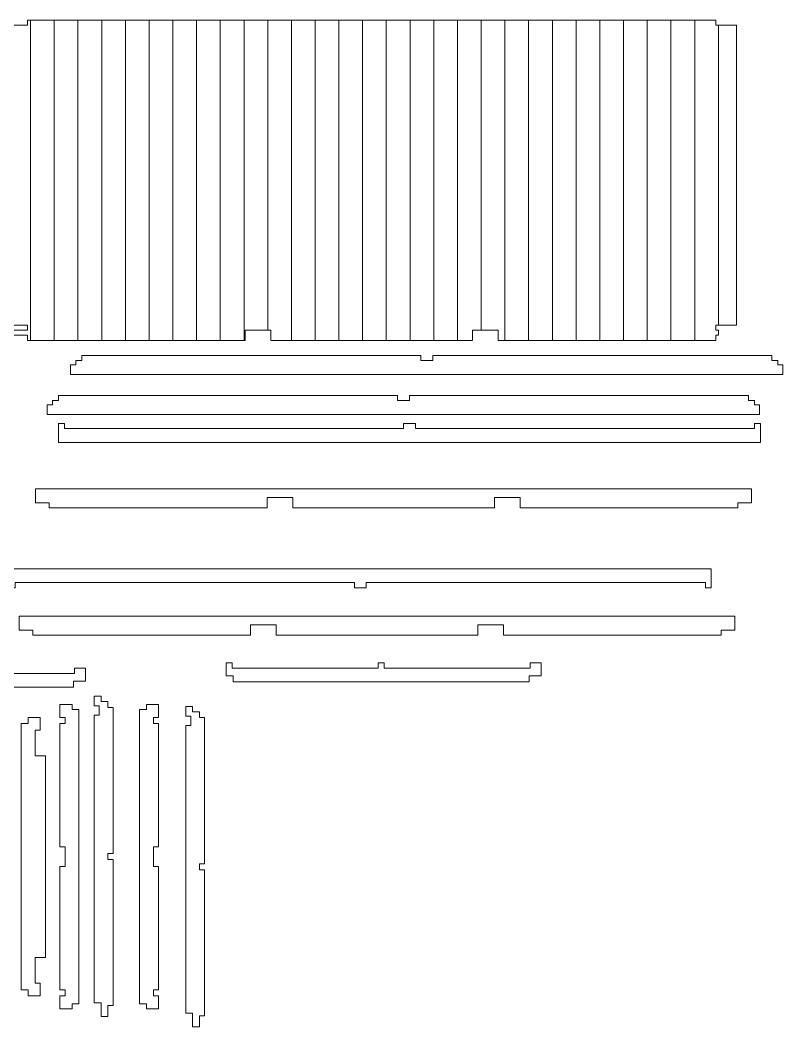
# Model space of a CAD drawing. Header units: centimetres. Extents: x -58 to 58, y -29 to 29.
# Drawn here: x 19.5 to 58.1, y -21.9 to 29.1 of the extents above; entities that cross this region are included whole.
import ezdxf

# ---------------------------------------------------------------- set-up
doc = ezdxf.new("R2010")
doc.units = ezdxf.units.CM
doc.header["$MEASUREMENT"] = 0
doc.layers.add('Layer 1', color=7, linetype='Continuous')

msp = doc.modelspace()

# ---------------------------------------------------------------- linework, layer by layer
at = {"layer": 'Layer 1', "lineweight": 9}
for points, knots in [([(55.74947, 13.63487), (55.74947, 13.63487), (54.83948, 13.63487), (54.83948, 13.63487), (54.83948, 13.63487), (54.83948, 13.63487), (54.70948, 13.63487), (54.70948, 13.63487), (54.70948, 13.63487), (54.70948, 13.63487), (54.70948, 13.37487), (54.70948, 13.37487), (54.70948, 13.37487), (54.70948, 13.37487), (54.83948, 13.37487), (54.83948, 13.37487), (54.83948, 13.37487), (54.83948, 13.37487), (54.83948, 13.11487), (54.83948, 13.11487), (54.83948, 13.11487), (54.83948, 13.11487), (54.70948, 13.11487), (54.70948, 13.11487), (54.70948, 13.11487), (54.70948, 13.11487), (54.70948, 12.85488), (54.70948, 12.85488), (54.70948, 12.85488), (54.70948, 12.85488), (53.63949, 12.85488), (53.63949, 12.85488), (53.63949, 12.85488), (53.63949, 12.85488), (52.43951, 12.85488), (52.43951, 12.85488), (52.43951, 12.85488), (52.43951, 12.85488), (51.23952, 12.85488), (51.23952, 12.85488), (51.23952, 12.85488), (51.23952, 12.85488), (50.03953, 12.85488), (50.03953, 12.85488), (50.03953, 12.85488), (50.03953, 12.85488), (48.83954, 12.85488), (48.83954, 12.85488), (48.83954, 12.85488), (48.83954, 12.85488), (47.63955, 12.85488), (47.63955, 12.85488), (47.63955, 12.85488), (47.63955, 12.85488), (46.43956, 12.85488), (46.43956, 12.85488), (46.43956, 12.85488), (46.43956, 12.85488), (45.23957, 12.85488), (45.23957, 12.85488), (45.23957, 12.85488), (45.23957, 12.85488), (44.03958, 12.85488), (44.03958, 12.85488), (44.03958, 12.85488), (44.03958, 12.85488), (43.69459, 12.85488), (43.69459, 12.85488), (43.69459, 12.85488), (43.69459, 12.85488), (43.69459, 13.37487), (43.69459, 13.37487), (43.69459, 13.37487), (43.69459, 13.37487), (42.8396, 13.37487), (42.8396, 13.37487), (42.8396, 13.37487), (42.8396, 13.37487), (42.3946, 13.37487), (42.3946, 13.37487), (42.3946, 13.37487), (42.3946, 13.37487), (42.3946, 12.85488), (42.3946, 12.85488), (42.3946, 12.85488), (42.3946, 12.85488), (41.63961, 12.85488), (41.63961, 12.85488), (41.63961, 12.85488), (41.63961, 12.85488), (40.43962, 12.85488), (40.43962, 12.85488), (40.43962, 12.85488), (40.43962, 12.85488), (39.23963, 12.85488), (39.23963, 12.85488), (39.23963, 12.85488), (39.23963, 12.85488), (38.03964, 12.85488), (38.03964, 12.85488), (38.03964, 12.85488), (38.03964, 12.85488), (36.83965, 12.85488), (36.83965, 12.85488), (36.83965, 12.85488), (36.83965, 12.85488), (35.63966, 12.85488), (35.63966, 12.85488), (35.63966, 12.85488), (35.63966, 12.85488), (34.43968, 12.85488), (34.43968, 12.85488), (34.43968, 12.85488), (34.43968, 12.85488), (33.23969, 12.85488), (33.23969, 12.85488), (33.23969, 12.85488), (33.23969, 12.85488), (32.1947, 12.85488), (32.1947, 12.85488), (32.1947, 12.85488), (32.1947, 12.85488), (32.1947, 13.37487), (32.1947, 13.37487), (32.1947, 13.37487), (32.1947, 13.37487), (32.0397, 13.37487), (32.0397, 13.37487), (32.0397, 13.37487), (32.0397, 13.37487), (30.89471, 13.37487), (30.89471, 13.37487), (30.89471, 13.37487), (30.89471, 13.37487), (30.89471, 12.85488), (30.89471, 12.85488), (30.89471, 12.85488), (30.89471, 12.85488), (30.83971, 12.85488), (30.83971, 12.85488), (30.83971, 12.85488), (30.83971, 12.85488), (29.63972, 12.85488), (29.63972, 12.85488), (29.63972, 12.85488), (29.63972, 12.85488), (28.43973, 12.85488), (28.43973, 12.85488), (28.43973, 12.85488), (28.43973, 12.85488), (27.23974, 12.85488), (27.23974, 12.85488), (27.23974, 12.85488), (27.23974, 12.85488), (26.03975, 12.85488), (26.03975, 12.85488), (26.03975, 12.85488), (26.03975, 12.85488), (24.83977, 12.85488), (24.83977, 12.85488), (24.83977, 12.85488), (24.83977, 12.85488), (23.63978, 12.85488), (23.63978, 12.85488), (23.63978, 12.85488), (23.63978, 12.85488), (22.43979, 12.85488), (22.43979, 12.85488), (22.43979, 12.85488), (22.43979, 12.85488), (21.2398, 12.85488), (21.2398, 12.85488), (21.2398, 12.85488), (21.2398, 12.85488), (20.03981, 12.85488), (20.03981, 12.85488), (20.03981, 12.85488), (20.03981, 12.85488), (19.87981, 12.85488), (19.87981, 12.85488), (19.87981, 12.85488), (19.87981, 12.85488), (19.87981, 13.11487), (19.87981, 13.11487), (19.87981, 13.11487), (19.87981, 13.11487), (19.13982, 13.11487), (19.13982, 13.11487), (19.13982, 13.11487), (19.13982, 13.11487), (19.13982, 12.85488), (19.13982, 12.85488), (19.13982, 12.85488), (19.13982, 12.85488), (18.83982, 12.85488), (18.83982, 12.85488), (18.83982, 12.85488), (18.83982, 12.85488), (18.83982, 13.37487), (18.83982, 13.37487), (18.83982, 13.37487), (18.83982, 13.37487), (19.87981, 13.37487), (19.87981, 13.37487), (19.87981, 13.37487), (19.87981, 13.37487), (19.87981, 13.63487), (19.87981, 13.63487), (19.87981, 13.63487), (19.87981, 13.63487), (18.83982, 13.63487), (18.83982, 13.63487), (18.83982, 13.63487), (18.83982, 13.63487), (18.83982, 28.79473), (18.83982, 28.79473), (18.83982, 28.79473), (18.83982, 28.79473), (19.87981, 28.79473), (19.87981, 28.79473), (19.87981, 28.79473), (19.87981, 28.79473), (19.87981, 29.05472), (19.87981, 29.05472), (19.87981, 29.05472), (19.87981, 29.05472), (20.03981, 29.05472), (20.03981, 29.05472), (20.03981, 29.05472), (20.03981, 29.05472), (21.2398, 29.05472), (21.2398, 29.05472), (21.2398, 29.05472), (21.2398, 29.05472), (22.43979, 29.05472), (22.43979, 29.05472), (22.43979, 29.05472), (22.43979, 29.05472), (23.63978, 29.05472), (23.63978, 29.05472), (23.63978, 29.05472), (23.63978, 29.05472), (24.83977, 29.05472), (24.83977, 29.05472), (24.83977, 29.05472), (24.83977, 29.05472), (26.03975, 29.05472), (26.03975, 29.05472), (26.03975, 29.05472), (26.03975, 29.05472), (27.23974, 29.05472), (27.23974, 29.05472), (27.23974, 29.05472), (27.23974, 29.05472), (28.43973, 29.05472), (28.43973, 29.05472), (28.43973, 29.05472), (28.43973, 29.05472), (29.63972, 29.05472), (29.63972, 29.05472), (29.63972, 29.05472), (29.63972, 29.05472), (30.83971, 29.05472), (30.83971, 29.05472), (30.83971, 29.05472), (30.83971, 29.05472), (32.0397, 29.05472), (32.0397, 29.05472), (32.0397, 29.05472), (32.0397, 29.05472), (33.23969, 29.05472), (33.23969, 29.05472), (33.23969, 29.05472), (33.23969, 29.05472), (34.43968, 29.05472), (34.43968, 29.05472), (34.43968, 29.05472), (34.43968, 29.05472), (35.63966, 29.05472), (35.63966, 29.05472), (35.63966, 29.05472), (35.63966, 29.05472), (36.83965, 29.05472), (36.83965, 29.05472), (36.83965, 29.05472), (36.83965, 29.05472), (38.03964, 29.05472), (38.03964, 29.05472), (38.03964, 29.05472), (38.03964, 29.05472), (39.23963, 29.05472), (39.23963, 29.05472), (39.23963, 29.05472), (39.23963, 29.05472), (40.43962, 29.05472), (40.43962, 29.05472), (40.43962, 29.05472), (40.43962, 29.05472), (41.63961, 29.05472), (41.63961, 29.05472), (41.63961, 29.05472), (41.63961, 29.05472), (42.8396, 29.05472), (42.8396, 29.05472), (42.8396, 29.05472), (42.8396, 29.05472), (44.03958, 29.05472), (44.03958, 29.05472), (44.03958, 29.05472), (44.03958, 29.05472), (45.23957, 29.05472), (45.23957, 29.05472), (45.23957, 29.05472), (45.23957, 29.05472), (46.43956, 29.05472), (46.43956, 29.05472), (46.43956, 29.05472), (46.43956, 29.05472), (47.63955, 29.05472), (47.63955, 29.05472), (47.63955, 29.05472), (47.63955, 29.05472), (48.83954, 29.05472), (48.83954, 29.05472), (48.83954, 29.05472), (48.83954, 29.05472), (50.03953, 29.05472), (50.03953, 29.05472), (50.03953, 29.05472), (50.03953, 29.05472), (51.23952, 29.05472), (51.23952, 29.05472), (51.23952, 29.05472), (51.23952, 29.05472), (52.43951, 29.05472), (52.43951, 29.05472), (52.43951, 29.05472), (52.43951, 29.05472), (53.63949, 29.05472), (53.63949, 29.05472), (53.63949, 29.05472), (53.63949, 29.05472), (54.70948, 29.05472), (54.70948, 29.05472), (54.70948, 29.05472), (54.70948, 29.05472), (54.70948, 28.79473), (54.70948, 28.79473), (54.70948, 28.79473), (54.70948, 28.79473), (54.83948, 28.79473), (54.83948, 28.79473), (54.83948, 28.79473), (54.83948, 28.79473), (55.74947, 28.79473), (55.74947, 28.79473), (55.74947, 28.79473), (55.74947, 28.79473), (55.74947, 13.63487), (55.74947, 13.63487)], [0, 0, 0, 0, 0.01098901, 0.01098901, 0.01098901, 0.01098901, 0.02197802, 0.02197802, 0.02197802, 0.02197802, 0.03296703, 0.03296703, 0.03296703, 0.03296703, 0.04395604, 0.04395604, 0.04395604, 0.04395604, 0.05494505, 0.05494505, 0.05494505, 0.05494505, 0.06593407, 0.06593407, 0.06593407, 0.06593407, 0.07692308, 0.07692308, 0.07692308, 0.07692308, 0.08791209, 0.08791209, 0.08791209, 0.08791209, 0.0989011, 0.0989011, 0.0989011, 0.0989011, 0.10989011, 0.10989011, 0.10989011, 0.10989011, 0.12087912, 0.12087912, 0.12087912, 0.12087912, 0.13186813, 0.13186813, 0.13186813, 0.13186813, 0.14285714, 0.14285714, 0.14285714, 0.14285714, 0.15384615, 0.15384615, 0.15384615, 0.15384615, 0.16483516, 0.16483516, 0.16483516, 0.16483516, 0.17582418, 0.17582418, 0.17582418, 0.17582418, 0.18681319, 0.18681319, 0.18681319, 0.18681319, 0.1978022, 0.1978022, 0.1978022, 0.1978022, 0.20879121, 0.20879121, 0.20879121, 0.20879121, 0.21978022, 0.21978022, 0.21978022, 0.21978022, 0.23076923, 0.23076923, 0.23076923, 0.23076923, 0.24175824, 0.24175824, 0.24175824, 0.24175824, 0.25274725, 0.25274725, 0.25274725, 0.25274725, 0.26373626, 0.26373626, 0.26373626, 0.26373626, 0.27472527, 0.27472527, 0.27472527, 0.27472527, 0.28571429, 0.28571429, 0.28571429, 0.28571429, 0.2967033, 0.2967033, 0.2967033, 0.2967033, 0.30769231, 0.30769231, 0.30769231, 0.30769231, 0.31868132, 0.31868132, 0.31868132, 0.31868132, 0.32967033, 0.32967033, 0.32967033, 0.32967033, 0.34065934, 0.34065934, 0.34065934, 0.34065934, 0.35164835, 0.35164835, 0.35164835, 0.35164835, 0.36263736, 0.36263736, 0.36263736, 0.36263736, 0.37362637, 0.37362637, 0.37362637, 0.37362637, 0.38461538, 0.38461538, 0.38461538, 0.38461538, 0.3956044, 0.3956044, 0.3956044, 0.3956044, 0.40659341, 0.40659341, 0.40659341, 0.40659341, 0.41758242, 0.41758242, 0.41758242, 0.41758242, 0.42857143, 0.42857143, 0.42857143, 0.42857143, 0.43956044, 0.43956044, 0.43956044, 0.43956044, 0.45054945, 0.45054945, 0.45054945, 0.45054945, 0.46153846, 0.46153846, 0.46153846, 0.46153846, 0.47252747, 0.47252747, 0.47252747, 0.47252747, 0.48351648, 0.48351648, 0.48351648, 0.48351648, 0.49450549, 0.49450549, 0.49450549, 0.49450549, 0.50549451, 0.50549451, 0.50549451, 0.50549451, 0.51648352, 0.51648352, 0.51648352, 0.51648352, 0.52747253, 0.52747253, 0.52747253, 0.52747253, 0.53846154, 0.53846154, 0.53846154, 0.53846154, 0.54945055, 0.54945055, 0.54945055, 0.54945055, 0.56043956, 0.56043956, 0.56043956, 0.56043956, 0.57142857, 0.57142857, 0.57142857, 0.57142857, 0.58241758, 0.58241758, 0.58241758, 0.58241758, 0.59340659, 0.59340659, 0.59340659, 0.59340659, 0.6043956, 0.6043956, 0.6043956, 0.6043956, 0.61538462, 0.61538462, 0.61538462, 0.61538462, 0.62637363, 0.62637363, 0.62637363, 0.62637363, 0.63736264, 0.63736264, 0.63736264, 0.63736264, 0.64835165, 0.64835165, 0.64835165, 0.64835165, 0.65934066, 0.65934066, 0.65934066, 0.65934066, 0.67032967, 0.67032967, 0.67032967, 0.67032967, 0.68131868, 0.68131868, 0.68131868, 0.68131868, 0.69230769, 0.69230769, 0.69230769, 0.69230769, 0.7032967, 0.7032967, 0.7032967, 0.7032967, 0.71428571, 0.71428571, 0.71428571, 0.71428571, 0.72527473, 0.72527473, 0.72527473, 0.72527473, 0.73626374, 0.73626374, 0.73626374, 0.73626374, 0.74725275, 0.74725275, 0.74725275, 0.74725275, 0.75824176, 0.75824176, 0.75824176, 0.75824176, 0.76923077, 0.76923077, 0.76923077, 0.76923077, 0.78021978, 0.78021978, 0.78021978, 0.78021978, 0.79120879, 0.79120879, 0.79120879, 0.79120879, 0.8021978, 0.8021978, 0.8021978, 0.8021978, 0.81318681, 0.81318681, 0.81318681, 0.81318681, 0.82417582, 0.82417582, 0.82417582, 0.82417582, 0.83516484, 0.83516484, 0.83516484, 0.83516484, 0.84615385, 0.84615385, 0.84615385, 0.84615385, 0.85714286, 0.85714286, 0.85714286, 0.85714286, 0.86813187, 0.86813187, 0.86813187, 0.86813187, 0.87912088, 0.87912088, 0.87912088, 0.87912088, 0.89010989, 0.89010989, 0.89010989, 0.89010989, 0.9010989, 0.9010989, 0.9010989, 0.9010989, 0.91208791, 0.91208791, 0.91208791, 0.91208791, 0.92307692, 0.92307692, 0.92307692, 0.92307692, 0.93406593, 0.93406593, 0.93406593, 0.93406593, 0.94505495, 0.94505495, 0.94505495, 0.94505495, 0.95604396, 0.95604396, 0.95604396, 0.95604396, 0.96703297, 0.96703297, 0.96703297, 0.96703297, 0.97802198, 0.97802198, 0.97802198, 0.97802198, 1, 1, 1, 1]), ([(22.62979, 12.09488), (22.62979, 12.09488), (22.62979, 11.83489), (22.62979, 11.83489), (22.62979, 11.83489), (22.62979, 11.83489), (22.32979, 11.83489), (22.32979, 11.83489), (22.32979, 11.83489), (22.32979, 11.83489), (22.32979, 11.61489), (22.32979, 11.61489), (22.32979, 11.61489), (22.32979, 11.61489), (22.06979, 11.61489), (22.06979, 11.61489), (22.06979, 11.61489), (22.06979, 11.61489), (22.06979, 11.13489), (22.06979, 11.13489), (22.06979, 11.13489), (22.06979, 11.13489), (58.09945, 11.13489), (58.09945, 11.13489), (58.09945, 11.13489), (58.09945, 11.13489), (58.09945, 11.61489), (58.09945, 11.61489), (58.09945, 11.61489), (58.09945, 11.61489), (57.83945, 11.61489), (57.83945, 11.61489), (57.83945, 11.61489), (57.83945, 11.61489), (57.83945, 11.83489), (57.83945, 11.83489), (57.83945, 11.83489), (57.83945, 11.83489), (57.53946, 11.83489), (57.53946, 11.83489), (57.53946, 11.83489), (57.53946, 11.83489), (57.53946, 12.09488), (57.53946, 12.09488), (57.53946, 12.09488), (57.53946, 12.09488), (40.38462, 12.09488), (40.38462, 12.09488), (40.38462, 12.09488), (40.38462, 12.09488), (40.38462, 11.83489), (40.38462, 11.83489), (40.38462, 11.83489), (40.38462, 11.83489), (39.78462, 11.83489), (39.78462, 11.83489), (39.78462, 11.83489), (39.78462, 11.83489), (39.78462, 12.09488), (39.78462, 12.09488), (39.78462, 12.09488), (39.78462, 12.09488), (22.62979, 12.09488), (22.62979, 12.09488)], [0, 0, 0, 0, 0.05882353, 0.05882353, 0.05882353, 0.05882353, 0.11764706, 0.11764706, 0.11764706, 0.11764706, 0.17647059, 0.17647059, 0.17647059, 0.17647059, 0.23529412, 0.23529412, 0.23529412, 0.23529412, 0.29411765, 0.29411765, 0.29411765, 0.29411765, 0.35294118, 0.35294118, 0.35294118, 0.35294118, 0.41176471, 0.41176471, 0.41176471, 0.41176471, 0.47058824, 0.47058824, 0.47058824, 0.47058824, 0.52941176, 0.52941176, 0.52941176, 0.52941176, 0.58823529, 0.58823529, 0.58823529, 0.58823529, 0.64705882, 0.64705882, 0.64705882, 0.64705882, 0.70588235, 0.70588235, 0.70588235, 0.70588235, 0.76470588, 0.76470588, 0.76470588, 0.76470588, 0.82352941, 0.82352941, 0.82352941, 0.82352941, 0.88235294, 0.88235294, 0.88235294, 0.88235294, 1, 1, 1, 1]), ([(20.8898, 9.59491), (20.8898, 9.59491), (20.8898, 9.11491), (20.8898, 9.11491), (20.8898, 9.11491), (20.8898, 9.11491), (56.91946, 9.11491), (56.91946, 9.11491), (56.91946, 9.11491), (56.91946, 9.11491), (56.91946, 9.59491), (56.91946, 9.59491), (56.91946, 9.59491), (56.91946, 9.59491), (56.65947, 9.59491), (56.65947, 9.59491), (56.65947, 9.59491), (56.65947, 9.59491), (56.65947, 9.81491), (56.65947, 9.81491), (56.65947, 9.81491), (56.65947, 9.81491), (56.35947, 9.81491), (56.35947, 9.81491), (56.35947, 9.81491), (56.35947, 9.81491), (56.35947, 10.0749), (56.35947, 10.0749), (56.35947, 10.0749), (56.35947, 10.0749), (39.20463, 10.0749), (39.20463, 10.0749), (39.20463, 10.0749), (39.20463, 10.0749), (39.20463, 9.81491), (39.20463, 9.81491), (39.20463, 9.81491), (39.20463, 9.81491), (38.60464, 9.81491), (38.60464, 9.81491), (38.60464, 9.81491), (38.60464, 9.81491), (38.60464, 10.0749), (38.60464, 10.0749), (38.60464, 10.0749), (38.60464, 10.0749), (21.4498, 10.0749), (21.4498, 10.0749), (21.4498, 10.0749), (21.4498, 10.0749), (21.4498, 9.81491), (21.4498, 9.81491), (21.4498, 9.81491), (21.4498, 9.81491), (21.1498, 9.81491), (21.1498, 9.81491), (21.1498, 9.81491), (21.1498, 9.81491), (21.1498, 9.59491), (21.1498, 9.59491), (21.1498, 9.59491), (21.1498, 9.59491), (20.8898, 9.59491), (20.8898, 9.59491)], [0, 0, 0, 0, 0.05882353, 0.05882353, 0.05882353, 0.05882353, 0.11764706, 0.11764706, 0.11764706, 0.11764706, 0.17647059, 0.17647059, 0.17647059, 0.17647059, 0.23529412, 0.23529412, 0.23529412, 0.23529412, 0.29411765, 0.29411765, 0.29411765, 0.29411765, 0.35294118, 0.35294118, 0.35294118, 0.35294118, 0.41176471, 0.41176471, 0.41176471, 0.41176471, 0.47058824, 0.47058824, 0.47058824, 0.47058824, 0.52941176, 0.52941176, 0.52941176, 0.52941176, 0.58823529, 0.58823529, 0.58823529, 0.58823529, 0.64705882, 0.64705882, 0.64705882, 0.64705882, 0.70588235, 0.70588235, 0.70588235, 0.70588235, 0.76470588, 0.76470588, 0.76470588, 0.76470588, 0.82352941, 0.82352941, 0.82352941, 0.82352941, 0.88235294, 0.88235294, 0.88235294, 0.88235294, 1, 1, 1, 1]), ([(56.96946, 8.65598), (56.96946, 8.65598), (56.66947, 8.65598), (56.66947, 8.65598), (56.66947, 8.65598), (56.66947, 8.65598), (56.66947, 8.39598), (56.66947, 8.39598), (56.66947, 8.39598), (56.66947, 8.39598), (39.51463, 8.39598), (39.51463, 8.39598), (39.51463, 8.39598), (39.51463, 8.39598), (39.51463, 8.65598), (39.51463, 8.65598), (39.51463, 8.65598), (39.51463, 8.65598), (38.91463, 8.65598), (38.91463, 8.65598), (38.91463, 8.65598), (38.91463, 8.65598), (38.91463, 8.39598), (38.91463, 8.39598), (38.91463, 8.39598), (38.91463, 8.39598), (21.75979, 8.39598), (21.75979, 8.39598), (21.75979, 8.39598), (21.75979, 8.39598), (21.75979, 8.65598), (21.75979, 8.65598), (21.75979, 8.65598), (21.75979, 8.65598), (21.4598, 8.65598), (21.4598, 8.65598), (21.4598, 8.65598), (21.4598, 8.65598), (21.4598, 7.69599), (21.4598, 7.69599), (21.4598, 7.69599), (21.4598, 7.69599), (56.96946, 7.69599), (56.96946, 7.69599), (56.96946, 7.69599), (56.96946, 7.69599), (56.96946, 8.65598), (56.96946, 8.65598)], [0, 0, 0, 0, 0.07692308, 0.07692308, 0.07692308, 0.07692308, 0.15384615, 0.15384615, 0.15384615, 0.15384615, 0.23076923, 0.23076923, 0.23076923, 0.23076923, 0.30769231, 0.30769231, 0.30769231, 0.30769231, 0.38461538, 0.38461538, 0.38461538, 0.38461538, 0.46153846, 0.46153846, 0.46153846, 0.46153846, 0.53846154, 0.53846154, 0.53846154, 0.53846154, 0.61538462, 0.61538462, 0.61538462, 0.61538462, 0.69230769, 0.69230769, 0.69230769, 0.69230769, 0.76923077, 0.76923077, 0.76923077, 0.76923077, 0.84615385, 0.84615385, 0.84615385, 0.84615385, 1, 1, 1, 1]), ([(56.50947, 4.64496), (56.50947, 4.64496), (56.50947, 5.34495), (56.50947, 5.34495), (56.50947, 5.34495), (56.50947, 5.34495), (20.29981, 5.34495), (20.29981, 5.34495), (20.29981, 5.34495), (20.29981, 5.34495), (20.29981, 4.64496), (20.29981, 4.64496), (20.29981, 4.64496), (20.29981, 4.64496), (20.9898, 4.64496), (20.9898, 4.64496), (20.9898, 4.64496), (20.9898, 4.64496), (20.9898, 4.38496), (20.9898, 4.38496), (20.9898, 4.38496), (20.9898, 4.38496), (32.0047, 4.38496), (32.0047, 4.38496), (32.0047, 4.38496), (32.0047, 4.38496), (32.0047, 4.90495), (32.0047, 4.90495), (32.0047, 4.90495), (32.0047, 4.90495), (33.30469, 4.90495), (33.30469, 4.90495), (33.30469, 4.90495), (33.30469, 4.90495), (33.30469, 4.38496), (33.30469, 4.38496), (33.30469, 4.38496), (33.30469, 4.38496), (43.50459, 4.38496), (43.50459, 4.38496), (43.50459, 4.38496), (43.50459, 4.38496), (43.50459, 4.90495), (43.50459, 4.90495), (43.50459, 4.90495), (43.50459, 4.90495), (44.80458, 4.90495), (44.80458, 4.90495), (44.80458, 4.90495), (44.80458, 4.90495), (44.80458, 4.38496), (44.80458, 4.38496), (44.80458, 4.38496), (44.80458, 4.38496), (55.81947, 4.38496), (55.81947, 4.38496), (55.81947, 4.38496), (55.81947, 4.38496), (55.81947, 4.64496), (55.81947, 4.64496), (55.81947, 4.64496), (55.81947, 4.64496), (56.50947, 4.64496), (56.50947, 4.64496)], [0, 0, 0, 0, 0.05882353, 0.05882353, 0.05882353, 0.05882353, 0.11764706, 0.11764706, 0.11764706, 0.11764706, 0.17647059, 0.17647059, 0.17647059, 0.17647059, 0.23529412, 0.23529412, 0.23529412, 0.23529412, 0.29411765, 0.29411765, 0.29411765, 0.29411765, 0.35294118, 0.35294118, 0.35294118, 0.35294118, 0.41176471, 0.41176471, 0.41176471, 0.41176471, 0.47058824, 0.47058824, 0.47058824, 0.47058824, 0.52941176, 0.52941176, 0.52941176, 0.52941176, 0.58823529, 0.58823529, 0.58823529, 0.58823529, 0.64705882, 0.64705882, 0.64705882, 0.64705882, 0.70588235, 0.70588235, 0.70588235, 0.70588235, 0.76470588, 0.76470588, 0.76470588, 0.76470588, 0.82352941, 0.82352941, 0.82352941, 0.82352941, 0.88235294, 0.88235294, 0.88235294, 0.88235294, 1, 1, 1, 1]), ([(37.02465, 0.60499), (37.02465, 0.60499), (54.17949, 0.60499), (54.17949, 0.60499), (54.17949, 0.60499), (54.17949, 0.60499), (54.17949, 0.345), (54.17949, 0.345), (54.17949, 0.345), (54.17949, 0.345), (54.47949, 0.345), (54.47949, 0.345), (54.47949, 0.345), (54.47949, 0.345), (54.47949, 1.30499), (54.47949, 1.30499), (54.47949, 1.30499), (54.47949, 1.30499), (18.96982, 1.30499), (18.96982, 1.30499), (18.96982, 1.30499), (18.96982, 1.30499), (18.96982, 0.345), (18.96982, 0.345), (18.96982, 0.345), (18.96982, 0.345), (19.26982, 0.345), (19.26982, 0.345), (19.26982, 0.345), (19.26982, 0.345), (19.26982, 0.60499), (19.26982, 0.60499), (19.26982, 0.60499), (19.26982, 0.60499), (36.42466, 0.60499), (36.42466, 0.60499), (36.42466, 0.60499), (36.42466, 0.60499), (36.42466, 0.345), (36.42466, 0.345), (36.42466, 0.345), (36.42466, 0.345), (37.02465, 0.345), (37.02465, 0.345), (37.02465, 0.345), (37.02465, 0.345), (37.02465, 0.60499), (37.02465, 0.60499)], [0, 0, 0, 0, 0.07692308, 0.07692308, 0.07692308, 0.07692308, 0.15384615, 0.15384615, 0.15384615, 0.15384615, 0.23076923, 0.23076923, 0.23076923, 0.23076923, 0.30769231, 0.30769231, 0.30769231, 0.30769231, 0.38461538, 0.38461538, 0.38461538, 0.38461538, 0.46153846, 0.46153846, 0.46153846, 0.46153846, 0.53846154, 0.53846154, 0.53846154, 0.53846154, 0.61538462, 0.61538462, 0.61538462, 0.61538462, 0.69230769, 0.69230769, 0.69230769, 0.69230769, 0.76923077, 0.76923077, 0.76923077, 0.76923077, 0.84615385, 0.84615385, 0.84615385, 0.84615385, 1, 1, 1, 1]), ([(55.66947, -1.79498), (55.66947, -1.79498), (55.66947, -1.09499), (55.66947, -1.09499), (55.66947, -1.09499), (55.66947, -1.09499), (19.45982, -1.09499), (19.45982, -1.09499), (19.45982, -1.09499), (19.45982, -1.09499), (19.45982, -1.79498), (19.45982, -1.79498), (19.45982, -1.79498), (19.45982, -1.79498), (20.14981, -1.79498), (20.14981, -1.79498), (20.14981, -1.79498), (20.14981, -1.79498), (20.14981, -2.05498), (20.14981, -2.05498), (20.14981, -2.05498), (20.14981, -2.05498), (31.16471, -2.05498), (31.16471, -2.05498), (31.16471, -2.05498), (31.16471, -2.05498), (31.16471, -1.53499), (31.16471, -1.53499), (31.16471, -1.53499), (31.16471, -1.53499), (32.46469, -1.53499), (32.46469, -1.53499), (32.46469, -1.53499), (32.46469, -1.53499), (32.46469, -2.05498), (32.46469, -2.05498), (32.46469, -2.05498), (32.46469, -2.05498), (42.6646, -2.05498), (42.6646, -2.05498), (42.6646, -2.05498), (42.6646, -2.05498), (42.6646, -1.53499), (42.6646, -1.53499), (42.6646, -1.53499), (42.6646, -1.53499), (43.96459, -1.53499), (43.96459, -1.53499), (43.96459, -1.53499), (43.96459, -1.53499), (43.96459, -2.05498), (43.96459, -2.05498), (43.96459, -2.05498), (43.96459, -2.05498), (54.97948, -2.05498), (54.97948, -2.05498), (54.97948, -2.05498), (54.97948, -2.05498), (54.97948, -1.79498), (54.97948, -1.79498), (54.97948, -1.79498), (54.97948, -1.79498), (55.66947, -1.79498), (55.66947, -1.79498)], [0, 0, 0, 0, 0.05882353, 0.05882353, 0.05882353, 0.05882353, 0.11764706, 0.11764706, 0.11764706, 0.11764706, 0.17647059, 0.17647059, 0.17647059, 0.17647059, 0.23529412, 0.23529412, 0.23529412, 0.23529412, 0.29411765, 0.29411765, 0.29411765, 0.29411765, 0.35294118, 0.35294118, 0.35294118, 0.35294118, 0.41176471, 0.41176471, 0.41176471, 0.41176471, 0.47058824, 0.47058824, 0.47058824, 0.47058824, 0.52941176, 0.52941176, 0.52941176, 0.52941176, 0.58823529, 0.58823529, 0.58823529, 0.58823529, 0.64705882, 0.64705882, 0.64705882, 0.64705882, 0.70588235, 0.70588235, 0.70588235, 0.70588235, 0.76470588, 0.76470588, 0.76470588, 0.76470588, 0.82352941, 0.82352941, 0.82352941, 0.82352941, 0.88235294, 0.88235294, 0.88235294, 0.88235294, 1, 1, 1, 1]), ([(30.28971, -4.11496), (30.28971, -4.11496), (29.93972, -4.11496), (29.93972, -4.11496), (29.93972, -4.11496), (29.93972, -4.11496), (29.93972, -3.45497), (29.93972, -3.45497), (29.93972, -3.45497), (29.93972, -3.45497), (30.23971, -3.45497), (30.23971, -3.45497), (30.23971, -3.45497), (30.23971, -3.45497), (30.23971, -3.71496), (30.23971, -3.71496), (30.23971, -3.71496), (30.23971, -3.71496), (37.62965, -3.71496), (37.62965, -3.71496), (37.62965, -3.71496), (37.62965, -3.71496), (37.62965, -3.45497), (37.62965, -3.45497), (37.62965, -3.45497), (37.62965, -3.45497), (37.92964, -3.45497), (37.92964, -3.45497), (37.92964, -3.45497), (37.92964, -3.45497), (37.92964, -3.71496), (37.92964, -3.71496), (37.92964, -3.71496), (37.92964, -3.71496), (45.31957, -3.71496), (45.31957, -3.71496), (45.31957, -3.71496), (45.31957, -3.71496), (45.31957, -3.45497), (45.31957, -3.45497), (45.31957, -3.45497), (45.31957, -3.45497), (45.87957, -3.45497), (45.87957, -3.45497), (45.87957, -3.45497), (45.87957, -3.45497), (45.87957, -4.11496), (45.87957, -4.11496), (45.87957, -4.11496), (45.87957, -4.11496), (45.26957, -4.11496), (45.26957, -4.11496), (45.26957, -4.11496), (45.26957, -4.11496), (45.26957, -4.41496), (45.26957, -4.41496), (45.26957, -4.41496), (45.26957, -4.41496), (30.28971, -4.41496), (30.28971, -4.41496), (30.28971, -4.41496), (30.28971, -4.41496), (30.28971, -4.11496), (30.28971, -4.11496)], [0, 0, 0, 0, 0.05882353, 0.05882353, 0.05882353, 0.05882353, 0.11764706, 0.11764706, 0.11764706, 0.11764706, 0.17647059, 0.17647059, 0.17647059, 0.17647059, 0.23529412, 0.23529412, 0.23529412, 0.23529412, 0.29411765, 0.29411765, 0.29411765, 0.29411765, 0.35294118, 0.35294118, 0.35294118, 0.35294118, 0.41176471, 0.41176471, 0.41176471, 0.41176471, 0.47058824, 0.47058824, 0.47058824, 0.47058824, 0.52941176, 0.52941176, 0.52941176, 0.52941176, 0.58823529, 0.58823529, 0.58823529, 0.58823529, 0.64705882, 0.64705882, 0.64705882, 0.64705882, 0.70588235, 0.70588235, 0.70588235, 0.70588235, 0.76470588, 0.76470588, 0.76470588, 0.76470588, 0.82352941, 0.82352941, 0.82352941, 0.82352941, 0.88235294, 0.88235294, 0.88235294, 0.88235294, 1, 1, 1, 1]), ([(7.17993, -3.98496), (7.17993, -3.98496), (7.17993, -3.72496), (7.17993, -3.72496), (7.17993, -3.72496), (7.17993, -3.72496), (6.87994, -3.72496), (6.87994, -3.72496), (6.87994, -3.72496), (6.87994, -3.72496), (6.87994, -4.38496), (6.87994, -4.38496), (6.87994, -4.38496), (6.87994, -4.38496), (7.22993, -4.38496), (7.22993, -4.38496), (7.22993, -4.38496), (7.22993, -4.38496), (7.22993, -4.68496), (7.22993, -4.68496), (7.22993, -4.68496), (7.22993, -4.68496), (22.20979, -4.68496), (22.20979, -4.68496), (22.20979, -4.68496), (22.20979, -4.68496), (22.20979, -4.38496), (22.20979, -4.38496), (22.20979, -4.38496), (22.20979, -4.38496), (22.81978, -4.38496), (22.81978, -4.38496), (22.81978, -4.38496), (22.81978, -4.38496), (22.81978, -3.72496), (22.81978, -3.72496), (22.81978, -3.72496), (22.81978, -3.72496), (22.25979, -3.72496), (22.25979, -3.72496), (22.25979, -3.72496), (22.25979, -3.72496), (22.25979, -3.98496), (22.25979, -3.98496), (22.25979, -3.98496), (22.25979, -3.98496), (14.86986, -3.98496), (14.86986, -3.98496), (14.86986, -3.98496), (14.86986, -3.98496), (14.86986, -3.72496), (14.86986, -3.72496), (14.86986, -3.72496), (14.86986, -3.72496), (14.56986, -3.72496), (14.56986, -3.72496), (14.56986, -3.72496), (14.56986, -3.72496), (14.56986, -3.98496), (14.56986, -3.98496), (14.56986, -3.98496), (14.56986, -3.98496), (7.17993, -3.98496), (7.17993, -3.98496)], [0, 0, 0, 0, 0.05882353, 0.05882353, 0.05882353, 0.05882353, 0.11764706, 0.11764706, 0.11764706, 0.11764706, 0.17647059, 0.17647059, 0.17647059, 0.17647059, 0.23529412, 0.23529412, 0.23529412, 0.23529412, 0.29411765, 0.29411765, 0.29411765, 0.29411765, 0.35294118, 0.35294118, 0.35294118, 0.35294118, 0.41176471, 0.41176471, 0.41176471, 0.41176471, 0.47058824, 0.47058824, 0.47058824, 0.47058824, 0.52941176, 0.52941176, 0.52941176, 0.52941176, 0.58823529, 0.58823529, 0.58823529, 0.58823529, 0.64705882, 0.64705882, 0.64705882, 0.64705882, 0.70588235, 0.70588235, 0.70588235, 0.70588235, 0.76470588, 0.76470588, 0.76470588, 0.76470588, 0.82352941, 0.82352941, 0.82352941, 0.82352941, 0.88235294, 0.88235294, 0.88235294, 0.88235294, 1, 1, 1, 1]), ([(21.5298, -20.9548), (21.5298, -20.9548), (21.5298, -20.29481), (21.5298, -20.29481), (21.5298, -20.29481), (21.5298, -20.29481), (21.78979, -20.29481), (21.78979, -20.29481), (21.78979, -20.29481), (21.78979, -20.29481), (21.78979, -19.99481), (21.78979, -19.99481), (21.78979, -19.99481), (21.78979, -19.99481), (21.5298, -19.99481), (21.5298, -19.99481), (21.5298, -19.99481), (21.5298, -19.99481), (21.5298, -13.75487), (21.5298, -13.75487), (21.5298, -13.75487), (21.5298, -13.75487), (21.78979, -13.75487), (21.78979, -13.75487), (21.78979, -13.75487), (21.78979, -13.75487), (21.78979, -12.75488), (21.78979, -12.75488), (21.78979, -12.75488), (21.78979, -12.75488), (21.5298, -12.75488), (21.5298, -12.75488), (21.5298, -12.75488), (21.5298, -12.75488), (21.5298, -6.51494), (21.5298, -6.51494), (21.5298, -6.51494), (21.5298, -6.51494), (21.78979, -6.51494), (21.78979, -6.51494), (21.78979, -6.51494), (21.78979, -6.51494), (21.78979, -6.21494), (21.78979, -6.21494), (21.78979, -6.21494), (21.78979, -6.21494), (21.5298, -6.21494), (21.5298, -6.21494), (21.5298, -6.21494), (21.5298, -6.21494), (21.5298, -5.55495), (21.5298, -5.55495), (21.5298, -5.55495), (21.5298, -5.55495), (22.13979, -5.55495), (22.13979, -5.55495), (22.13979, -5.55495), (22.13979, -5.55495), (22.13979, -5.81494), (22.13979, -5.81494), (22.13979, -5.81494), (22.13979, -5.81494), (22.48979, -5.81494), (22.48979, -5.81494), (22.48979, -5.81494), (22.48979, -5.81494), (22.48979, -20.6948), (22.48979, -20.6948), (22.48979, -20.6948), (22.48979, -20.6948), (22.13979, -20.6948), (22.13979, -20.6948), (22.13979, -20.6948), (22.13979, -20.6948), (22.13979, -20.9548), (22.13979, -20.9548), (22.13979, -20.9548), (22.13979, -20.9548), (21.5298, -20.9548), (21.5298, -20.9548)], [0, 0, 0, 0, 0.04761905, 0.04761905, 0.04761905, 0.04761905, 0.0952381, 0.0952381, 0.0952381, 0.0952381, 0.14285714, 0.14285714, 0.14285714, 0.14285714, 0.19047619, 0.19047619, 0.19047619, 0.19047619, 0.23809524, 0.23809524, 0.23809524, 0.23809524, 0.28571429, 0.28571429, 0.28571429, 0.28571429, 0.33333333, 0.33333333, 0.33333333, 0.33333333, 0.38095238, 0.38095238, 0.38095238, 0.38095238, 0.42857143, 0.42857143, 0.42857143, 0.42857143, 0.47619048, 0.47619048, 0.47619048, 0.47619048, 0.52380952, 0.52380952, 0.52380952, 0.52380952, 0.57142857, 0.57142857, 0.57142857, 0.57142857, 0.61904762, 0.61904762, 0.61904762, 0.61904762, 0.66666667, 0.66666667, 0.66666667, 0.66666667, 0.71428571, 0.71428571, 0.71428571, 0.71428571, 0.76190476, 0.76190476, 0.76190476, 0.76190476, 0.80952381, 0.80952381, 0.80952381, 0.80952381, 0.85714286, 0.85714286, 0.85714286, 0.85714286, 0.9047619, 0.9047619, 0.9047619, 0.9047619, 1, 1, 1, 1]), ([(23.60978, -20.6448), (23.60978, -20.6448), (23.25978, -20.6448), (23.25978, -20.6448), (23.25978, -20.6448), (23.25978, -20.6448), (23.25978, -6.10494), (23.25978, -6.10494), (23.25978, -6.10494), (23.25978, -6.10494), (23.51978, -6.10494), (23.51978, -6.10494), (23.51978, -6.10494), (23.51978, -6.10494), (23.51978, -5.62495), (23.51978, -5.62495), (23.51978, -5.62495), (23.51978, -5.62495), (23.25978, -5.62495), (23.25978, -5.62495), (23.25978, -5.62495), (23.25978, -5.62495), (23.25978, -5.14495), (23.25978, -5.14495), (23.25978, -5.14495), (23.25978, -5.14495), (23.60978, -5.14495), (23.60978, -5.14495), (23.60978, -5.14495), (23.60978, -5.14495), (23.60978, -5.40495), (23.60978, -5.40495), (23.60978, -5.40495), (23.60978, -5.40495), (23.95977, -5.40495), (23.95977, -5.40495), (23.95977, -5.40495), (23.95977, -5.40495), (23.95977, -5.70495), (23.95977, -5.70495), (23.95977, -5.70495), (23.95977, -5.70495), (24.21977, -5.70495), (24.21977, -5.70495), (24.21977, -5.70495), (24.21977, -5.70495), (24.21977, -13.09488), (24.21977, -13.09488), (24.21977, -13.09488), (24.21977, -13.09488), (23.95977, -13.09488), (23.95977, -13.09488), (23.95977, -13.09488), (23.95977, -13.09488), (23.95977, -13.39487), (23.95977, -13.39487), (23.95977, -13.39487), (23.95977, -13.39487), (24.21977, -13.39487), (24.21977, -13.39487), (24.21977, -13.39487), (24.21977, -13.39487), (24.21977, -20.7848), (24.21977, -20.7848), (24.21977, -20.7848), (24.21977, -20.7848), (23.95977, -20.7848), (23.95977, -20.7848), (23.95977, -20.7848), (23.95977, -20.7848), (23.95977, -21.3448), (23.95977, -21.3448), (23.95977, -21.3448), (23.95977, -21.3448), (23.60978, -21.3448), (23.60978, -21.3448), (23.60978, -21.3448), (23.60978, -21.3448), (23.60978, -20.6448), (23.60978, -20.6448)], [0, 0, 0, 0, 0.04761905, 0.04761905, 0.04761905, 0.04761905, 0.0952381, 0.0952381, 0.0952381, 0.0952381, 0.14285714, 0.14285714, 0.14285714, 0.14285714, 0.19047619, 0.19047619, 0.19047619, 0.19047619, 0.23809524, 0.23809524, 0.23809524, 0.23809524, 0.28571429, 0.28571429, 0.28571429, 0.28571429, 0.33333333, 0.33333333, 0.33333333, 0.33333333, 0.38095238, 0.38095238, 0.38095238, 0.38095238, 0.42857143, 0.42857143, 0.42857143, 0.42857143, 0.47619048, 0.47619048, 0.47619048, 0.47619048, 0.52380952, 0.52380952, 0.52380952, 0.52380952, 0.57142857, 0.57142857, 0.57142857, 0.57142857, 0.61904762, 0.61904762, 0.61904762, 0.61904762, 0.66666667, 0.66666667, 0.66666667, 0.66666667, 0.71428571, 0.71428571, 0.71428571, 0.71428571, 0.76190476, 0.76190476, 0.76190476, 0.76190476, 0.80952381, 0.80952381, 0.80952381, 0.80952381, 0.85714286, 0.85714286, 0.85714286, 0.85714286, 0.9047619, 0.9047619, 0.9047619, 0.9047619, 1, 1, 1, 1]), ([(25.55976, -20.6948), (25.55976, -20.6948), (25.90976, -20.6948), (25.90976, -20.6948), (25.90976, -20.6948), (25.90976, -20.6948), (25.90976, -20.9548), (25.90976, -20.9548), (25.90976, -20.9548), (25.90976, -20.9548), (26.51975, -20.9548), (26.51975, -20.9548), (26.51975, -20.9548), (26.51975, -20.9548), (26.51975, -20.29481), (26.51975, -20.29481), (26.51975, -20.29481), (26.51975, -20.29481), (26.25975, -20.29481), (26.25975, -20.29481), (26.25975, -20.29481), (26.25975, -20.29481), (26.25975, -19.99481), (26.25975, -19.99481), (26.25975, -19.99481), (26.25975, -19.99481), (26.51975, -19.99481), (26.51975, -19.99481), (26.51975, -19.99481), (26.51975, -19.99481), (26.51975, -13.75487), (26.51975, -13.75487), (26.51975, -13.75487), (26.51975, -13.75487), (26.25975, -13.75487), (26.25975, -13.75487), (26.25975, -13.75487), (26.25975, -13.75487), (26.25975, -12.75488), (26.25975, -12.75488), (26.25975, -12.75488), (26.25975, -12.75488), (26.51975, -12.75488), (26.51975, -12.75488), (26.51975, -12.75488), (26.51975, -12.75488), (26.51975, -6.51494), (26.51975, -6.51494), (26.51975, -6.51494), (26.51975, -6.51494), (26.25975, -6.51494), (26.25975, -6.51494), (26.25975, -6.51494), (26.25975, -6.51494), (26.25975, -6.21494), (26.25975, -6.21494), (26.25975, -6.21494), (26.25975, -6.21494), (26.51975, -6.21494), (26.51975, -6.21494), (26.51975, -6.21494), (26.51975, -6.21494), (26.51975, -5.55495), (26.51975, -5.55495), (26.51975, -5.55495), (26.51975, -5.55495), (25.90976, -5.55495), (25.90976, -5.55495), (25.90976, -5.55495), (25.90976, -5.55495), (25.90976, -5.81494), (25.90976, -5.81494), (25.90976, -5.81494), (25.90976, -5.81494), (25.55976, -5.81494), (25.55976, -5.81494), (25.55976, -5.81494), (25.55976, -5.81494), (25.55976, -20.6948), (25.55976, -20.6948)], [0, 0, 0, 0, 0.04761905, 0.04761905, 0.04761905, 0.04761905, 0.0952381, 0.0952381, 0.0952381, 0.0952381, 0.14285714, 0.14285714, 0.14285714, 0.14285714, 0.19047619, 0.19047619, 0.19047619, 0.19047619, 0.23809524, 0.23809524, 0.23809524, 0.23809524, 0.28571429, 0.28571429, 0.28571429, 0.28571429, 0.33333333, 0.33333333, 0.33333333, 0.33333333, 0.38095238, 0.38095238, 0.38095238, 0.38095238, 0.42857143, 0.42857143, 0.42857143, 0.42857143, 0.47619048, 0.47619048, 0.47619048, 0.47619048, 0.52380952, 0.52380952, 0.52380952, 0.52380952, 0.57142857, 0.57142857, 0.57142857, 0.57142857, 0.61904762, 0.61904762, 0.61904762, 0.61904762, 0.66666667, 0.66666667, 0.66666667, 0.66666667, 0.71428571, 0.71428571, 0.71428571, 0.71428571, 0.76190476, 0.76190476, 0.76190476, 0.76190476, 0.80952381, 0.80952381, 0.80952381, 0.80952381, 0.85714286, 0.85714286, 0.85714286, 0.85714286, 0.9047619, 0.9047619, 0.9047619, 0.9047619, 1, 1, 1, 1]), ([(28.23973, -21.1648), (28.23973, -21.1648), (28.23973, -21.86479), (28.23973, -21.86479), (28.23973, -21.86479), (28.23973, -21.86479), (28.58973, -21.86479), (28.58973, -21.86479), (28.58973, -21.86479), (28.58973, -21.86479), (28.58973, -21.3048), (28.58973, -21.3048), (28.58973, -21.3048), (28.58973, -21.3048), (28.84973, -21.3048), (28.84973, -21.3048), (28.84973, -21.3048), (28.84973, -21.3048), (28.84973, -13.91487), (28.84973, -13.91487), (28.84973, -13.91487), (28.84973, -13.91487), (28.58973, -13.91487), (28.58973, -13.91487), (28.58973, -13.91487), (28.58973, -13.91487), (28.58973, -13.61487), (28.58973, -13.61487), (28.58973, -13.61487), (28.58973, -13.61487), (28.84973, -13.61487), (28.84973, -13.61487), (28.84973, -13.61487), (28.84973, -13.61487), (28.84973, -6.22494), (28.84973, -6.22494), (28.84973, -6.22494), (28.84973, -6.22494), (28.58973, -6.22494), (28.58973, -6.22494), (28.58973, -6.22494), (28.58973, -6.22494), (28.58973, -5.92494), (28.58973, -5.92494), (28.58973, -5.92494), (28.58973, -5.92494), (28.23973, -5.92494), (28.23973, -5.92494), (28.23973, -5.92494), (28.23973, -5.92494), (28.23973, -5.66495), (28.23973, -5.66495), (28.23973, -5.66495), (28.23973, -5.66495), (27.88974, -5.66495), (27.88974, -5.66495), (27.88974, -5.66495), (27.88974, -5.66495), (27.88974, -6.14494), (27.88974, -6.14494), (27.88974, -6.14494), (27.88974, -6.14494), (28.14973, -6.14494), (28.14973, -6.14494), (28.14973, -6.14494), (28.14973, -6.14494), (28.14973, -6.62494), (28.14973, -6.62494), (28.14973, -6.62494), (28.14973, -6.62494), (27.88974, -6.62494), (27.88974, -6.62494), (27.88974, -6.62494), (27.88974, -6.62494), (27.88974, -21.1648), (27.88974, -21.1648), (27.88974, -21.1648), (27.88974, -21.1648), (28.23973, -21.1648), (28.23973, -21.1648)], [0, 0, 0, 0, 0.04761905, 0.04761905, 0.04761905, 0.04761905, 0.0952381, 0.0952381, 0.0952381, 0.0952381, 0.14285714, 0.14285714, 0.14285714, 0.14285714, 0.19047619, 0.19047619, 0.19047619, 0.19047619, 0.23809524, 0.23809524, 0.23809524, 0.23809524, 0.28571429, 0.28571429, 0.28571429, 0.28571429, 0.33333333, 0.33333333, 0.33333333, 0.33333333, 0.38095238, 0.38095238, 0.38095238, 0.38095238, 0.42857143, 0.42857143, 0.42857143, 0.42857143, 0.47619048, 0.47619048, 0.47619048, 0.47619048, 0.52380952, 0.52380952, 0.52380952, 0.52380952, 0.57142857, 0.57142857, 0.57142857, 0.57142857, 0.61904762, 0.61904762, 0.61904762, 0.61904762, 0.66666667, 0.66666667, 0.66666667, 0.66666667, 0.71428571, 0.71428571, 0.71428571, 0.71428571, 0.76190476, 0.76190476, 0.76190476, 0.76190476, 0.80952381, 0.80952381, 0.80952381, 0.80952381, 0.85714286, 0.85714286, 0.85714286, 0.85714286, 0.9047619, 0.9047619, 0.9047619, 0.9047619, 1, 1, 1, 1]), ([(20.52981, -6.85493), (20.52981, -6.85493), (20.52981, -6.21494), (20.52981, -6.21494), (20.52981, -6.21494), (20.52981, -6.21494), (19.91981, -6.21494), (19.91981, -6.21494), (19.91981, -6.21494), (19.91981, -6.21494), (19.91981, -6.51494), (19.91981, -6.51494), (19.91981, -6.51494), (19.91981, -6.51494), (19.56982, -6.51494), (19.56982, -6.51494), (19.56982, -6.51494), (19.56982, -6.51494), (19.56982, -19.99481), (19.56982, -19.99481), (19.56982, -19.99481), (19.56982, -19.99481), (19.91981, -19.99481), (19.91981, -19.99481), (19.91981, -19.99481), (19.91981, -19.99481), (19.91981, -20.29481), (19.91981, -20.29481), (19.91981, -20.29481), (19.91981, -20.29481), (20.52981, -20.29481), (20.52981, -20.29481), (20.52981, -20.29481), (20.52981, -20.29481), (20.52981, -19.65481), (20.52981, -19.65481), (20.52981, -19.65481), (20.52981, -19.65481), (20.26981, -19.65481), (20.26981, -19.65481), (20.26981, -19.65481), (20.26981, -19.65481), (20.26981, -18.35483), (20.26981, -18.35483), (20.26981, -18.35483), (20.26981, -18.35483), (20.7898, -18.35483), (20.7898, -18.35483), (20.7898, -18.35483), (20.7898, -18.35483), (20.7898, -8.15492), (20.7898, -8.15492), (20.7898, -8.15492), (20.7898, -8.15492), (20.26981, -8.15492), (20.26981, -8.15492), (20.26981, -8.15492), (20.26981, -8.15492), (20.26981, -6.85493), (20.26981, -6.85493), (20.26981, -6.85493), (20.26981, -6.85493), (20.52981, -6.85493), (20.52981, -6.85493)], [0, 0, 0, 0, 0.05882353, 0.05882353, 0.05882353, 0.05882353, 0.11764706, 0.11764706, 0.11764706, 0.11764706, 0.17647059, 0.17647059, 0.17647059, 0.17647059, 0.23529412, 0.23529412, 0.23529412, 0.23529412, 0.29411765, 0.29411765, 0.29411765, 0.29411765, 0.35294118, 0.35294118, 0.35294118, 0.35294118, 0.41176471, 0.41176471, 0.41176471, 0.41176471, 0.47058824, 0.47058824, 0.47058824, 0.47058824, 0.52941176, 0.52941176, 0.52941176, 0.52941176, 0.58823529, 0.58823529, 0.58823529, 0.58823529, 0.64705882, 0.64705882, 0.64705882, 0.64705882, 0.70588235, 0.70588235, 0.70588235, 0.70588235, 0.76470588, 0.76470588, 0.76470588, 0.76470588, 0.82352941, 0.82352941, 0.82352941, 0.82352941, 0.88235294, 0.88235294, 0.88235294, 0.88235294, 1, 1, 1, 1])]:
    msp.add_open_spline(points, degree=3, knots=knots, dxfattribs=at)
at = {"layer": 'Layer 1', "color": 140, "lineweight": 9}
for points in [[(20.03981, 29.05472), (20.03981, 29.05472), (20.03981, 12.85488), (20.03981, 12.85488)], [(21.2398, 29.05472), (21.2398, 29.05472), (21.2398, 12.85488), (21.2398, 12.85488)], [(22.43979, 29.05472), (22.43979, 29.05472), (22.43979, 12.85488), (22.43979, 12.85488)], [(23.63978, 12.85488), (23.63978, 12.85488), (23.63978, 29.05472), (23.63978, 29.05472)], [(24.83977, 29.05472), (24.83977, 29.05472), (24.83977, 12.85488), (24.83977, 12.85488)], [(26.03975, 29.05472), (26.03975, 29.05472), (26.03975, 12.85488), (26.03975, 12.85488)], [(27.23974, 12.85488), (27.23974, 12.85488), (27.23974, 29.05472), (27.23974, 29.05472)], [(28.43973, 12.85488), (28.43973, 12.85488), (28.43973, 29.05472), (28.43973, 29.05472)], [(29.63972, 29.05472), (29.63972, 29.05472), (29.63972, 12.85488), (29.63972, 12.85488)], [(30.83971, 12.85488), (30.83971, 12.85488), (30.83971, 29.05472), (30.83971, 29.05472)], [(32.0397, 13.37487), (32.0397, 13.37487), (32.0397, 29.05472), (32.0397, 29.05472)], [(33.23969, 29.05472), (33.23969, 29.05472), (33.23969, 12.85488), (33.23969, 12.85488)], [(34.43968, 29.05472), (34.43968, 29.05472), (34.43968, 12.85488), (34.43968, 12.85488)], [(35.63966, 29.05472), (35.63966, 29.05472), (35.63966, 12.85488), (35.63966, 12.85488)], [(36.83965, 29.05472), (36.83965, 29.05472), (36.83965, 12.85488), (36.83965, 12.85488)], [(38.03964, 12.85488), (38.03964, 12.85488), (38.03964, 29.05472), (38.03964, 29.05472)], [(39.23963, 12.85488), (39.23963, 12.85488), (39.23963, 29.05472), (39.23963, 29.05472)], [(40.43962, 12.85488), (40.43962, 12.85488), (40.43962, 29.05472), (40.43962, 29.05472)], [(41.63961, 29.05472), (41.63961, 29.05472), (41.63961, 12.85488), (41.63961, 12.85488)], [(42.8396, 13.37487), (42.8396, 13.37487), (42.8396, 29.05472), (42.8396, 29.05472)], [(44.03958, 29.05472), (44.03958, 29.05472), (44.03958, 12.85488), (44.03958, 12.85488)], [(45.23957, 12.85488), (45.23957, 12.85488), (45.23957, 29.05472), (45.23957, 29.05472)], [(46.43956, 29.05472), (46.43956, 29.05472), (46.43956, 12.85488), (46.43956, 12.85488)], [(47.63955, 12.85488), (47.63955, 12.85488), (47.63955, 29.05472), (47.63955, 29.05472)], [(48.83954, 29.05472), (48.83954, 29.05472), (48.83954, 12.85488), (48.83954, 12.85488)], [(50.03953, 12.85488), (50.03953, 12.85488), (50.03953, 29.05472), (50.03953, 29.05472)], [(51.23952, 29.05472), (51.23952, 29.05472), (51.23952, 12.85488), (51.23952, 12.85488)], [(52.43951, 12.85488), (52.43951, 12.85488), (52.43951, 29.05472), (52.43951, 29.05472)], [(53.63949, 29.05472), (53.63949, 29.05472), (53.63949, 12.85488), (53.63949, 12.85488)], [(54.83948, 13.63487), (54.83948, 13.63487), (54.83948, 28.79473), (54.83948, 28.79473)]]:
    msp.add_open_spline(points, degree=3, dxfattribs=at)

doc.saveas('drawing.dxf')
